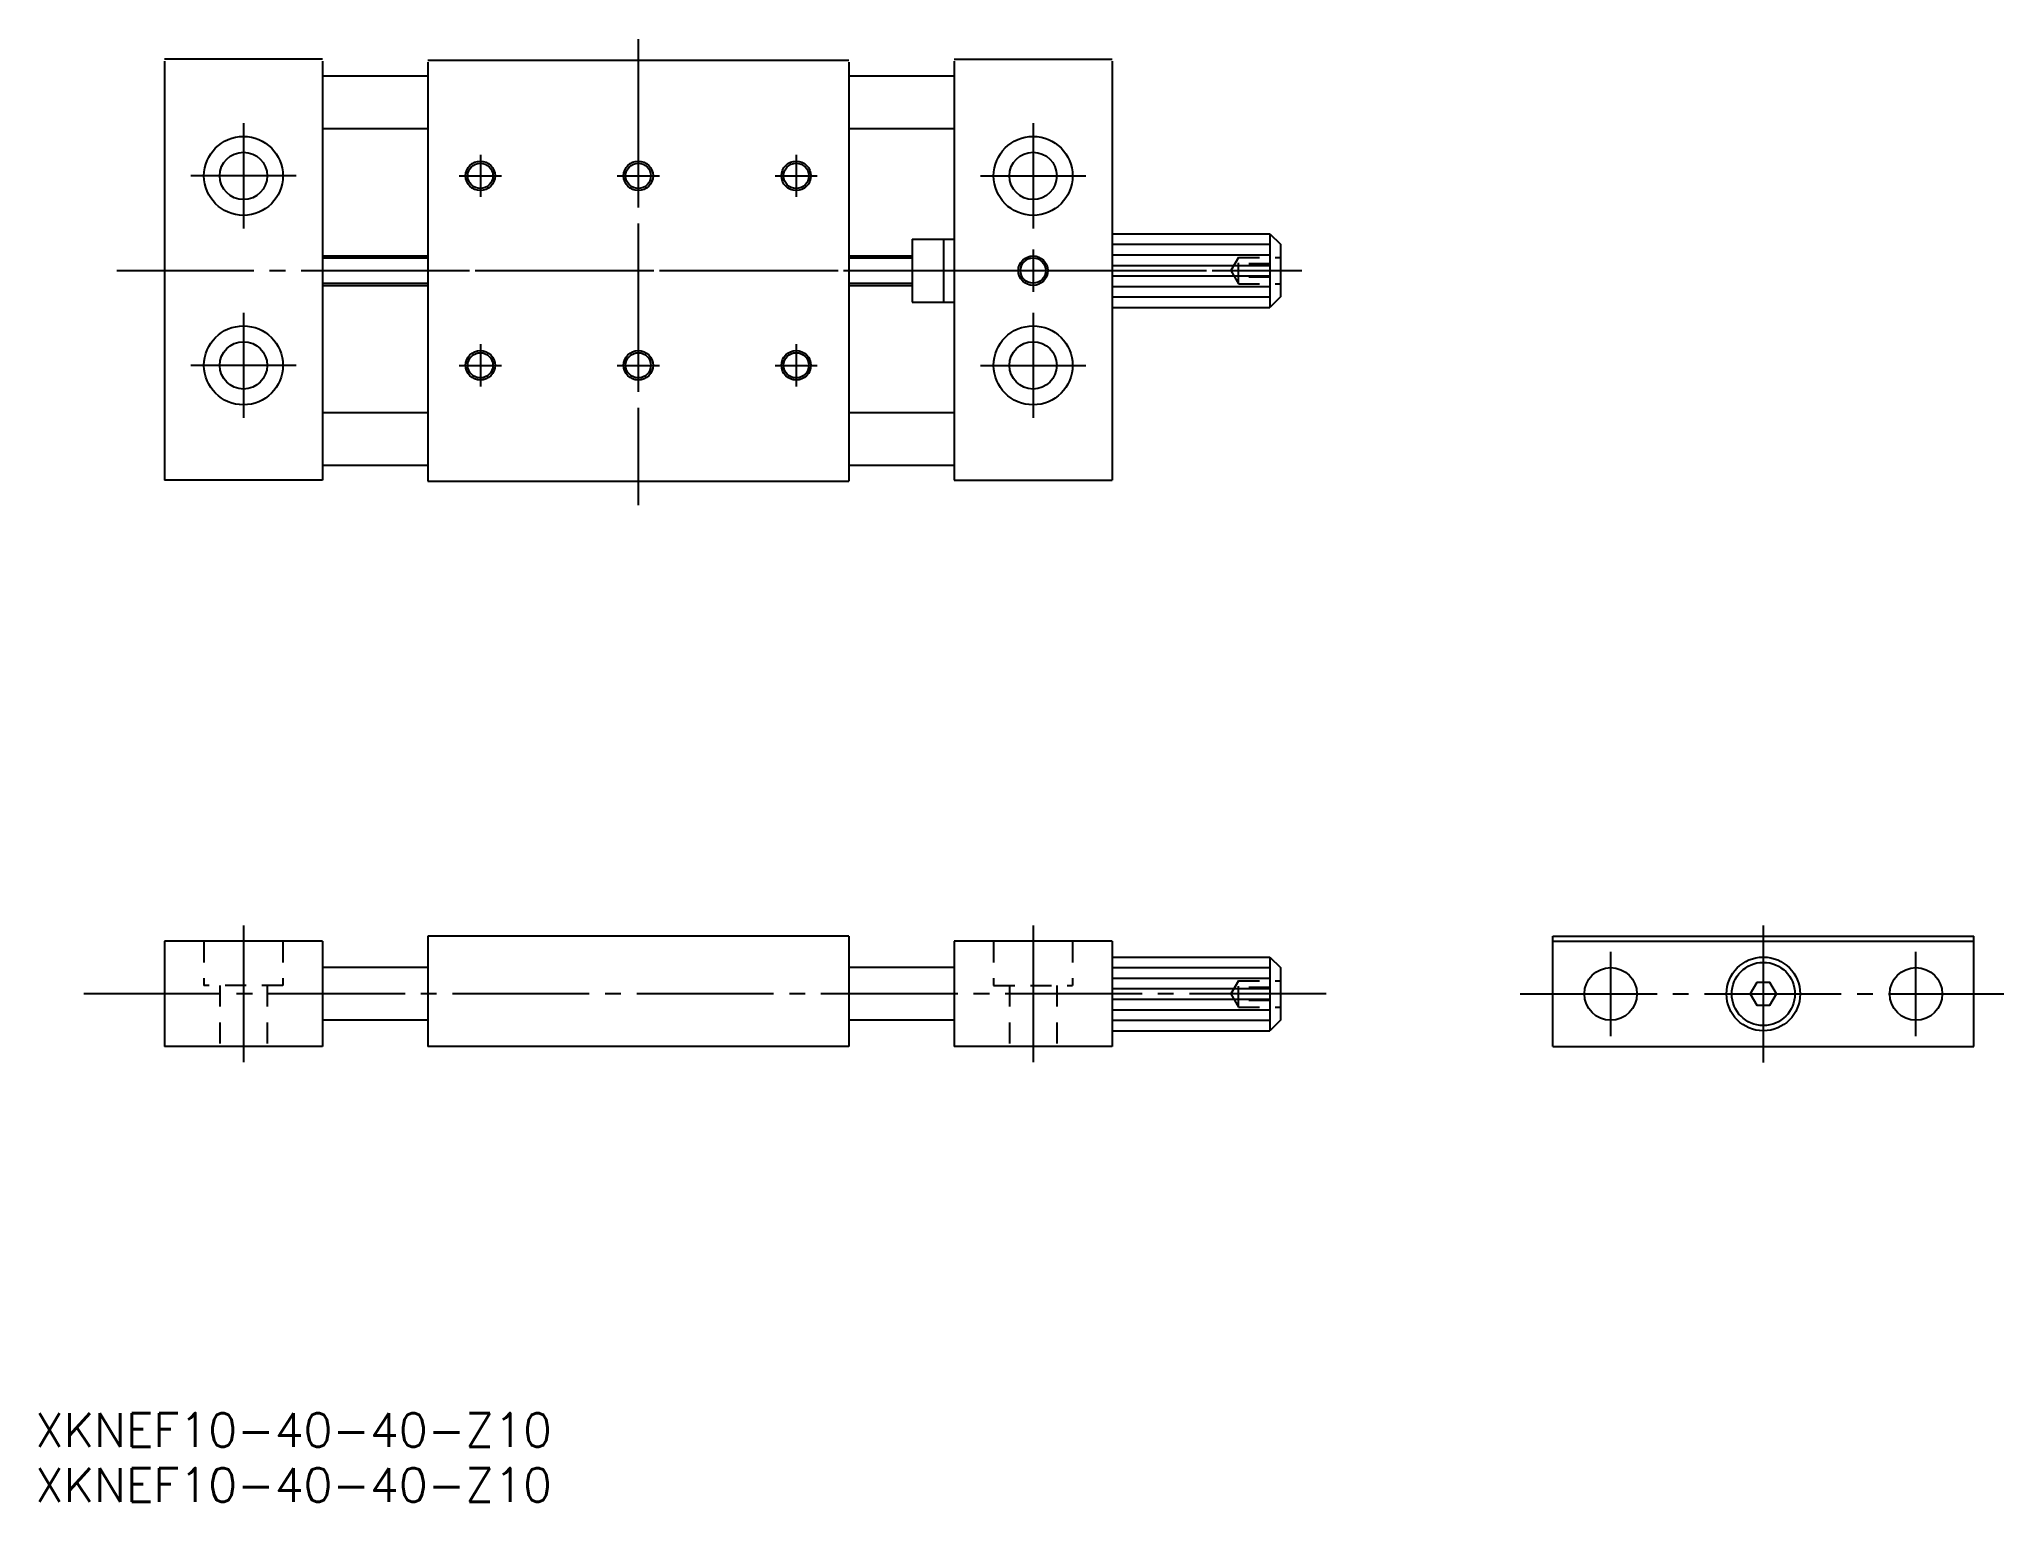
# Model space of a CAD drawing. Extents: x 38 to 225, y 19 to 158.
import ezdxf

# ---------------------------------------------------------------- set-up
doc = ezdxf.new("R2010")
doc.units = 0
doc.linetypes.add('CENTER', pattern=[17.5, 13, -1.5, 1.5, -1.5])
doc.linetypes.add('DASHED', pattern=[3.5, 2, -1.5])
doc.layers.get('0').update_dxf_attribs({"linetype": 'CONTINUOUS'})
doc.layers.add('CENTER', color=1, linetype='CENTER')
doc.styles.get("Standard").update_dxf_attribs({"font": 'txt.shx', "bigfont": 'extfont.shx'})

msp = doc.modelspace()

# ---------------------------------------------------------------- linework, layer by layer
at = {"color": 7, "linetype": 'CONTINUOUS'}
for p, q in [((65, 155.89), (50, 155.89)), ((50, 155.7), (50, 115.89)), ((65, 155.7), (65, 115.89)), ((75, 155.79), (115, 155.79)), ((75, 155.6), (75, 115.79)), ((115, 155.6), (115, 115.79)), ((125, 155.89), (140, 155.89)), ((125, 155.7), (125, 115.89)), ((140, 155.7), (140, 115.89)), ((65, 154.28), (75, 154.28)), ((115, 154.28), (125, 154.28)), ((65, 149.28), (75, 149.28)), ((115, 149.28), (125, 149.28)), ((121, 138.79), (121, 132.79)), ((121, 138.79), (125, 138.79)), ((124, 138.79), (124, 132.79)), ((140, 139.29), (155, 139.29)), ((155, 139.29), (156, 138.29)), ((155, 139.29), (155, 132.29)), ((156, 138.29), (156, 133.29)), ((65, 137.19), (75, 137.19)), ((115, 137.19), (121, 137.19)), ((65, 134.39), (75, 134.39)), ((115, 134.39), (121, 134.39)), ((121, 132.79), (125, 132.79)), ((156, 133.29), (155, 132.29)), ((140, 132.29), (155, 132.29)), ((65, 122.3), (75, 122.3)), ((115, 122.3), (125, 122.3)), ((65, 115.89), (50, 115.89)), ((65, 117.3), (75, 117.3)), ((75, 115.79), (115, 115.79)), ((115, 117.3), (125, 117.3)), ((125, 115.89), (140, 115.89)), ((65, 72.08), (50, 72.08)), ((50, 72.08), (50, 62.08)), ((65, 72.08), (65, 62.08)), ((115, 72.58), (75, 72.58)), ((75, 72.58), (75, 62.08)), ((115, 72.58), (115, 62.08)), ((140, 72.08), (125, 72.08)), ((125, 72.08), (125, 62.08)), ((140, 72.08), (140, 62.08)), ((181.86, 72.58), (221.86, 72.58)), ((181.86, 62.08), (181.86, 72.58)), ((181.86, 72.08), (221.86, 72.08)), ((221.86, 62.08), (221.86, 72.58)), ((75, 69.58), (65, 69.58)), ((125, 69.58), (115, 69.58)), ((140, 70.58), (155, 70.58)), ((155, 70.58), (156, 69.58)), ((155, 70.58), (155, 63.58)), ((156, 69.58), (156, 64.58)), ((75, 64.58), (65, 64.58)), ((125, 64.58), (115, 64.58)), ((140, 63.58), (155, 63.58)), ((156, 64.58), (155, 63.58)), ((65, 62.08), (50, 62.08)), ((115, 62.08), (75, 62.08)), ((140, 62.08), (125, 62.08)), ((181.86, 62.08), (221.86, 62.08))]:
    msp.add_line(p, q, dxfattribs=at)
at = {"color": 3, "linetype": 'CONTINUOUS'}
for p, q in [((140, 138.29), (155, 138.29)), ((65, 136.99), (75, 136.99)), ((115, 136.99), (121, 136.99)), ((140, 137.29), (155, 137.29)), ((140, 136.29), (155, 136.29)), ((65, 134.59), (75, 134.59)), ((115, 134.59), (121, 134.59)), ((140, 135.29), (155, 135.29)), ((140, 134.29), (155, 134.29)), ((140, 133.29), (155, 133.29)), ((140, 69.58), (155, 69.58)), ((140, 68.58), (155, 68.58)), ((140, 67.58), (155, 67.58)), ((140, 66.58), (155, 66.58)), ((140, 65.58), (155, 65.58)), ((140, 64.58), (155, 64.58))]:
    msp.add_line(p, q, dxfattribs=at)
at = {"color": 3, "linetype": 'DASHED'}
for p, q in [((152, 137.04), (151.28, 135.79)), ((152, 134.54), (152, 137.04)), ((152, 137.04), (156, 137.04)), ((155, 136.42), (152, 136.42)), ((151.28, 135.79), (152, 134.54)), ((155, 135.17), (152, 135.17)), ((152, 134.54), (156, 134.54)), ((53.75, 72.08), (53.75, 67.88)), ((61.25, 72.08), (61.25, 67.88)), ((128.75, 72.08), (128.75, 67.88)), ((136.25, 72.08), (136.25, 67.88)), ((61.25, 67.88), (53.75, 67.88)), ((55.25, 67.88), (55.25, 62.08)), ((59.75, 67.88), (59.75, 62.08)), ((128.75, 67.88), (136.25, 67.88)), ((130.25, 67.88), (130.25, 62.08)), ((134.75, 67.88), (134.75, 62.08)), ((152, 68.33), (151.28, 67.08)), ((152, 65.83), (152, 68.33)), ((152, 68.33), (156, 68.33)), ((155, 67.7), (152, 67.7)), ((151.28, 67.08), (152, 65.83)), ((155, 66.45), (152, 66.45)), ((152, 65.83), (156, 65.83))]:
    msp.add_line(p, q, dxfattribs=at)
at = {"color": 3, "linetype": 'CONTINUOUS'}
msp.add_lwpolyline([(201.23, 68.16), (200.61, 67.08), (201.23, 66), (202.48, 66), (203.11, 67.08), (202.48, 68.16)], close=True, dxfattribs=at)
for centre, radius in [((57.5, 144.79), 3.75), ((132.5, 144.79), 3.75), ((80, 144.79), 1.4), ((80, 144.79), 1.4), ((95, 144.79), 1.4), ((95, 144.79), 1.4), ((110, 144.79), 1.4), ((110, 144.79), 1.4), ((132.5, 135.79), 1.4), ((132.5, 135.79), 1.4), ((57.5, 126.79), 3.75), ((132.5, 126.79), 3.75), ((80, 126.79), 1.4), ((80, 126.79), 1.4), ((95, 126.79), 1.4), ((95, 126.79), 1.4), ((110, 126.79), 1.4), ((110, 126.79), 1.4)]:
    msp.add_circle(centre, radius, dxfattribs=at)
at = {"color": 7, "linetype": 'CONTINUOUS'}
for centre, radius in [((57.5, 144.79), 2.25), ((80, 144.79), 1.2), ((80, 144.79), 1.2), ((95, 144.79), 1.2), ((95, 144.79), 1.2), ((110, 144.79), 1.2), ((110, 144.79), 1.2), ((132.5, 144.79), 2.25), ((132.5, 135.79), 1.2), ((132.5, 135.79), 1.2), ((57.5, 126.79), 2.25), ((132.5, 126.79), 2.25), ((80, 126.79), 1.2), ((80, 126.79), 1.2), ((95, 126.79), 1.2), ((95, 126.79), 1.2), ((110, 126.79), 1.2), ((110, 126.79), 1.2), ((187.36, 67.08), 2.5), ((201.86, 67.08), 3.5), ((201.86, 67.08), 3), ((216.36, 67.08), 2.5)]:
    msp.add_circle(centre, radius, dxfattribs=at)
at = {"layer": 'CENTER', "color": 1, "linetype": 'CENTER'}
for p, q in [((95, 157.77), (95, 113.52)), ((57.5, 149.79), (57.5, 139.79)), ((132.5, 149.79), (132.5, 139.79)), ((80, 146.79), (80, 142.79)), ((95, 146.79), (95, 142.79)), ((110, 146.79), (110, 142.79)), ((62.5, 144.79), (52.5, 144.79)), ((78, 144.79), (82, 144.79)), ((93, 144.79), (97, 144.79)), ((108, 144.79), (112, 144.79)), ((127.5, 144.79), (137.5, 144.79)), ((132.5, 137.79), (132.5, 133.79)), ((45.48, 135.79), (158.03, 135.79)), ((65, 135.79), (158.03, 135.79)), ((130.5, 135.79), (134.5, 135.79)), ((57.5, 131.79), (57.5, 121.79)), ((132.5, 131.79), (132.5, 121.79)), ((80, 128.79), (80, 124.79)), ((95, 128.79), (95, 124.79)), ((110, 128.79), (110, 124.79)), ((62.5, 126.79), (52.5, 126.79)), ((78, 126.79), (82, 126.79)), ((93, 126.79), (97, 126.79)), ((108, 126.79), (112, 126.79)), ((127.5, 126.79), (137.5, 126.79)), ((57.5, 73.59), (57.5, 59.35)), ((132.5, 73.59), (132.5, 59.35)), ((201.86, 60.58), (201.86, 74.08)), ((187.36, 63.08), (187.36, 71.08)), ((216.36, 63.08), (216.36, 71.08)), ((160.35, 67.08), (42.07, 67.08)), ((178.76, 67.08), (224.69, 67.08))]:
    msp.add_line(p, q, dxfattribs=at)

# ---------------------------------------------------------------- texts
at = {"color": 7, "linetype": 'CONTINUOUS'}
for p in [(37.7, 24.06), (37.7, 18.84)]:
    msp.add_text('XKNEF10-40-40-Z10', height=3.2, dxfattribs=at).set_placement(p)

doc.saveas('drawing.dxf')
